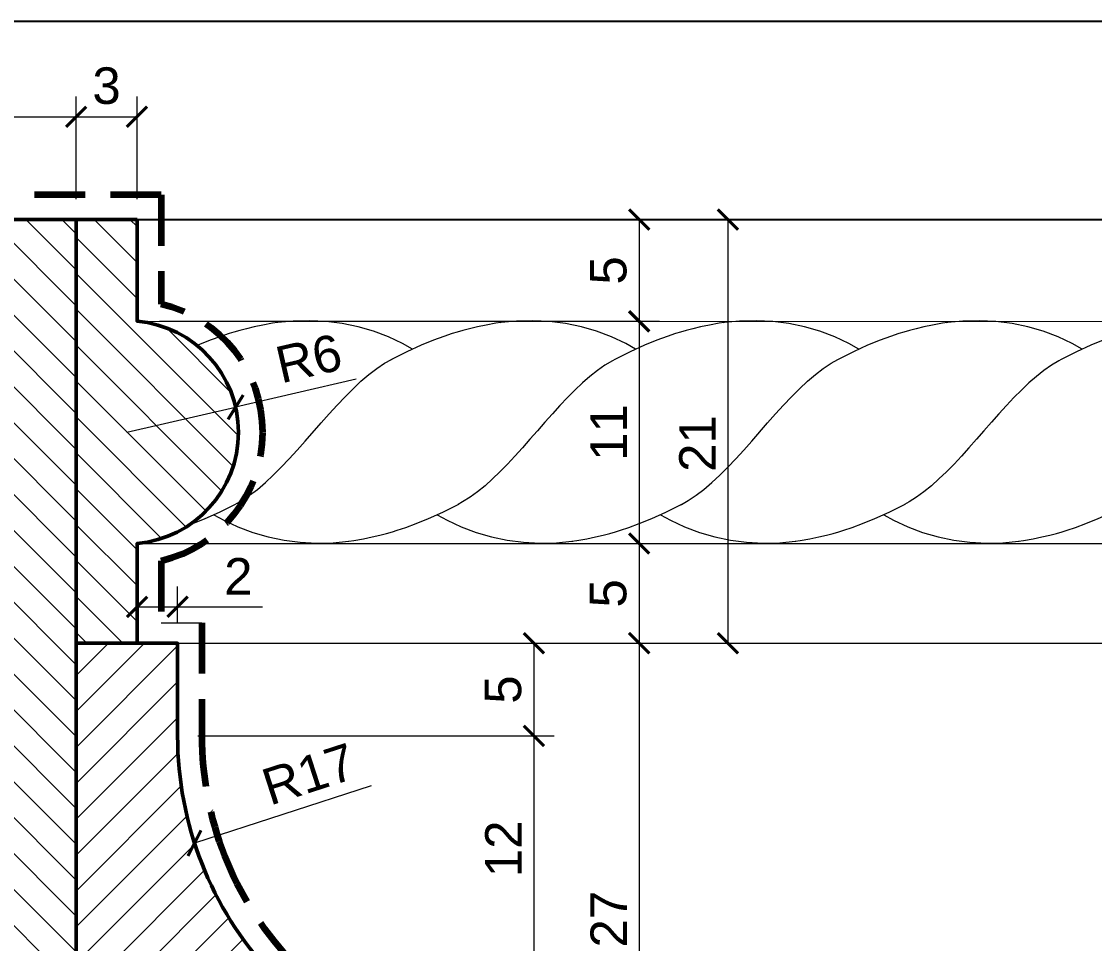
# Model space of a CAD drawing. Header units: inches. Extents: x 385 to 648, y 1922 to 2097.
# Drawn here: x 474.8 to 527.6, y 2051.7 to 2097.1 of the extents above; entities that cross this region are included whole.
import ezdxf

# ---------------------------------------------------------------- set-up
doc = ezdxf.new("R2010")
doc.units = ezdxf.units.IN
doc.header["$MEASUREMENT"] = 0
doc.linetypes.add('HIDDEN', pattern=[0.375, 0.25, -0.125])
for name, color, linetype, lineweight in [('0.05', 7, 'Continuous', 5), ('линия 15', 7, 'Continuous', 15), ('линия 50', 1, 'Continuous', 140)]:
    doc.layers.add(name, color=color, linetype=linetype, lineweight=lineweight)
doc.layers.add('Outside panel', color=7, linetype='Continuous', lineweight=18, true_color=0x7f5e57)
doc.layers.add('размеры в модели', color=7, linetype='Continuous')
doc.styles.get("Standard").update_dxf_attribs({"font": 'arial.ttf'})
doc.dimstyles.new('M_1', dxfattribs={"dimtxt": 1.8, "dimasz": 1, "dimexe": 1, "dimexo": 1, "dimgap": 0.6, "dimtad": 1, "dimdec": 0, "dimdsep": 46, "dimtxsty": 'Standard', "dimblk": 'ARCHTICK', "dimcen": -5, "dimclrd": 7, "dimclre": 7, "dimclrt": 7, "dimadec": 0, "dimazin": 0, "dimtfac": 1, "dimtdec": 0, "dimtmove": 0, "dimatfit": 3, "dimfxl": 1, "dimtolj": 1, "dimtzin": 0, "dimlwd": 5, "dimlwe": 5, "dimarcsym": 0})

# ---------------------------------------------------------------- blocks, each defined once
blk = doc.blocks.new('_ArchTick')
at = {"color": 0, "linetype": 'ByBlock', "const_width": 0.15}
blk.add_lwpolyline([(-0.5, -0.5), (0.5, 0.5)], dxfattribs=at)
blk = doc.blocks.new('*D34')
at = {"layer": 'Defpoints', "color": 0, "ltscale": 1000, "transparency": 16777216}
for p in [(482.45, 2061.903), (487.038, 2050.233), (500.009, 2050.233)]:
    blk.add_point(p, dxfattribs=at)
at = {"layer": 'размеры в модели', "color": 7, "lineweight": 5, "ltscale": 1000, "transparency": 16777216}
for p, q in [((483.45, 2061.903), (501.009, 2061.903)), ((500.009, 2061.903), (500.009, 2050.233)), ((488.038, 2050.233), (501.009, 2050.233))]:
    blk.add_line(p, q, dxfattribs=at)
for p, rotation in [((500.009, 2061.903), 90), ((500.009, 2050.233), 270)]:
    blk.add_blockref('_ArchTick', p, dxfattribs=dict(at, rotation=rotation))
at = {"layer": 'размеры в модели', "color": 7, "ltscale": 1000, "transparency": 16777216, "insert": (498.505, 2056.343), "char_height": 1.8, "attachment_point": 5, "rotation": 90}
blk.add_mtext('\\A1;12', dxfattribs=at)
blk = doc.blocks.new('*D33')
at = {"layer": 'Defpoints', "color": 0, "ltscale": 1000, "transparency": 16777216}
for p in [(482.45, 2066.469), (482.45, 2061.903), (500.009, 2061.903)]:
    blk.add_point(p, dxfattribs=at)
at = {"layer": 'размеры в модели', "color": 7, "lineweight": 5, "ltscale": 1000, "transparency": 16777216}
for p, q in [((483.45, 2066.469), (501.009, 2066.469)), ((500.009, 2066.469), (500.009, 2061.903)), ((483.45, 2061.903), (501.009, 2061.903))]:
    blk.add_line(p, q, dxfattribs=at)
for p, rotation in [((500.009, 2066.469), 90), ((500.009, 2061.903), 270)]:
    blk.add_blockref('_ArchTick', p, dxfattribs=dict(at, rotation=rotation))
at = {"layer": 'размеры в модели', "color": 7, "ltscale": 1000, "transparency": 16777216, "insert": (498.493, 2064.186), "char_height": 1.8, "attachment_point": 5, "rotation": 90}
blk.add_mtext('\\A1;5', dxfattribs=at)
blk = doc.blocks.new('*D24')
at = {"layer": 'Defpoints', "color": 0, "ltscale": 1000, "transparency": 16777216}
for p in [(482.45, 2068.257), (480.45, 2066.469), (482.45, 2066.469)]:
    blk.add_point(p, dxfattribs=at)
at = {"layer": 'размеры в модели', "color": 7, "lineweight": 5, "ltscale": 1000, "transparency": 16777216}
for p, q in [((480.45, 2067.469), (480.45, 2069.257)), ((482.45, 2067.469), (482.45, 2069.257)), ((480.45, 2068.257), (482.45, 2068.257)), ((482.45, 2068.257), (486.639, 2068.257))]:
    blk.add_line(p, q, dxfattribs=at)
at = {"layer": 'размеры в модели', "color": 7, "lineweight": 5, "ltscale": 1000, "transparency": 16777216, "rotation": 180}
blk.add_blockref('_ArchTick', (480.45, 2068.257), dxfattribs=at)
at = {"layer": 'размеры в модели', "color": 7, "lineweight": 5, "ltscale": 1000, "transparency": 16777216}
blk.add_blockref('_ArchTick', (482.45, 2068.257), dxfattribs=at)
at = {"layer": 'размеры в модели', "color": 7, "ltscale": 1000, "transparency": 16777216, "insert": (485.443, 2069.761), "char_height": 1.8, "attachment_point": 5}
blk.add_mtext('\\A1;2', dxfattribs=at)
blk = doc.blocks.new('*D22')
at = {"layer": 'Defpoints', "color": 0, "ltscale": 1000, "transparency": 16777216}
for p in [(499.585, 2061.903), (483.283, 2056.623)]:
    blk.add_point(p, dxfattribs=at)
at = {"layer": 'размеры в модели', "color": 7, "lineweight": 5, "ltscale": 1000, "transparency": 16777216}
blk.add_line((491.996, 2059.445), (483.283, 2056.623), dxfattribs=at)
at = {"layer": 'размеры в модели', "color": 7, "lineweight": 5, "ltscale": 1000, "transparency": 16777216, "rotation": 197.9454281179144}
blk.add_blockref('_ArchTick', (483.283, 2056.623), dxfattribs=at)
at = {"layer": 'размеры в модели', "color": 7, "ltscale": 1000, "transparency": 16777216, "insert": (488.916, 2060.028), "char_height": 1.8, "attachment_point": 5, "rotation": 17.9454}
blk.add_mtext('\\A1;R17', dxfattribs=at)
blk = doc.blocks.new('*D10')
at = {"layer": 'Defpoints', "color": 0, "ltscale": 1000, "transparency": 16777216}
for p in [(482.45, 2066.469), (485.683, 2039.183), (505.198, 2039.183)]:
    blk.add_point(p, dxfattribs=at)
at = {"layer": 'размеры в модели', "color": 7, "lineweight": 5, "ltscale": 1000, "transparency": 16777216}
for p, q in [((483.45, 2066.469), (506.198, 2066.469)), ((505.198, 2066.469), (505.198, 2039.183)), ((486.683, 2039.183), (506.198, 2039.183))]:
    blk.add_line(p, q, dxfattribs=at)
for p, rotation in [((505.198, 2066.469), 90), ((505.198, 2039.183), 270)]:
    blk.add_blockref('_ArchTick', p, dxfattribs=dict(at, rotation=rotation))
at = {"layer": 'размеры в модели', "color": 7, "ltscale": 1000, "transparency": 16777216, "insert": (503.695, 2052.881), "char_height": 1.8, "attachment_point": 5, "rotation": 90}
blk.add_mtext('\\A1;27', dxfattribs=at)
blk = doc.blocks.new('*D9')
at = {"layer": 'Defpoints', "color": 0, "ltscale": 1000, "transparency": 16777216}
for p in [(485.309, 2078.089), (479.95, 2076.852)]:
    blk.add_point(p, dxfattribs=at)
at = {"layer": 'размеры в модели', "color": 7, "lineweight": 5, "ltscale": 1000, "transparency": 16777216}
for p in [(491.254, 2079.462), (479.95, 2076.852)]:
    blk.add_line(p, (485.309, 2078.089), dxfattribs=at)
at = {"layer": 'размеры в модели', "color": 7, "lineweight": 5, "ltscale": 1000, "transparency": 16777216, "rotation": 193.001253690395}
blk.add_blockref('_ArchTick', (485.309, 2078.089), dxfattribs=at)
at = {"layer": 'размеры в модели', "color": 7, "ltscale": 1000, "transparency": 16777216, "insert": (488.914, 2080.481), "char_height": 1.8, "attachment_point": 5, "rotation": 13.0013}
blk.add_mtext('\\A1;R6', dxfattribs=at)
blk = doc.blocks.new('*D8')
at = {"layer": 'Defpoints', "color": 0, "ltscale": 1000, "transparency": 16777216}
for p in [(480.45, 2071.375), (480.45, 2066.469), (505.19, 2066.469)]:
    blk.add_point(p, dxfattribs=at)
at = {"layer": 'размеры в модели', "color": 7, "lineweight": 5, "ltscale": 1000, "transparency": 16777216}
for p, q in [((481.45, 2071.375), (506.19, 2071.375)), ((505.19, 2071.375), (505.19, 2066.469)), ((481.45, 2066.469), (506.19, 2066.469))]:
    blk.add_line(p, q, dxfattribs=at)
for p, rotation in [((505.19, 2071.375), 90), ((505.19, 2066.469), 270)]:
    blk.add_blockref('_ArchTick', p, dxfattribs=dict(at, rotation=rotation))
at = {"layer": 'размеры в модели', "color": 7, "ltscale": 1000, "transparency": 16777216, "insert": (503.675, 2068.922), "char_height": 1.8, "attachment_point": 5, "rotation": 90}
blk.add_mtext('\\A1;5', dxfattribs=at)
blk = doc.blocks.new('*D7')
at = {"layer": 'Defpoints', "color": 0, "ltscale": 1000, "transparency": 16777216}
for p in [(480.56, 2082.318), (480.45, 2071.375), (505.19, 2071.375)]:
    blk.add_point(p, dxfattribs=at)
at = {"layer": 'размеры в модели', "color": 7, "lineweight": 5, "ltscale": 1000, "transparency": 16777216}
for p, q in [((481.56, 2082.318), (506.19, 2082.318)), ((505.19, 2082.318), (505.19, 2071.375)), ((481.45, 2071.375), (506.19, 2071.375))]:
    blk.add_line(p, q, dxfattribs=at)
for p, rotation in [((505.19, 2082.318), 90), ((505.19, 2071.375), 270)]:
    blk.add_blockref('_ArchTick', p, dxfattribs=dict(at, rotation=rotation))
at = {"layer": 'размеры в модели', "color": 7, "ltscale": 1000, "transparency": 16777216, "insert": (503.687, 2076.847), "char_height": 1.8, "attachment_point": 5, "rotation": 90}
blk.add_mtext('\\A1;11', dxfattribs=at)
blk = doc.blocks.new('*D6')
at = {"layer": 'Defpoints', "color": 0, "ltscale": 1000, "transparency": 16777216}
for p in [(480.451, 2087.329), (480.56, 2082.318), (505.194, 2082.318)]:
    blk.add_point(p, dxfattribs=at)
at = {"layer": 'размеры в модели', "color": 7, "lineweight": 5, "ltscale": 1000, "transparency": 16777216}
for p, q in [((481.451, 2087.329), (506.194, 2087.329)), ((505.194, 2087.329), (505.194, 2082.318)), ((481.56, 2082.318), (506.194, 2082.318))]:
    blk.add_line(p, q, dxfattribs=at)
for p, rotation in [((505.194, 2087.329), 90), ((505.194, 2082.318), 270)]:
    blk.add_blockref('_ArchTick', p, dxfattribs=dict(at, rotation=rotation))
at = {"layer": 'размеры в модели', "color": 7, "ltscale": 1000, "transparency": 16777216, "insert": (503.679, 2084.824), "char_height": 1.8, "attachment_point": 5, "rotation": 90}
blk.add_mtext('\\A1;5', dxfattribs=at)
blk = doc.blocks.new('*D5')
at = {"layer": 'Defpoints', "color": 0, "ltscale": 1000, "transparency": 16777216}
for p in [(480.451, 2087.329), (480.45, 2066.469), (509.569, 2066.469)]:
    blk.add_point(p, dxfattribs=at)
at = {"layer": 'размеры в модели', "color": 7, "lineweight": 5, "ltscale": 1000, "transparency": 16777216}
for p, q in [((481.451, 2087.329), (510.569, 2087.329)), ((509.569, 2087.329), (509.569, 2066.469)), ((481.45, 2066.469), (510.569, 2066.469))]:
    blk.add_line(p, q, dxfattribs=at)
for p, rotation in [((509.569, 2087.329), 90), ((509.569, 2066.469), 270)]:
    blk.add_blockref('_ArchTick', p, dxfattribs=dict(at, rotation=rotation))
at = {"layer": 'размеры в модели', "color": 7, "ltscale": 1000, "transparency": 16777216, "insert": (508.065, 2076.3), "char_height": 1.8, "attachment_point": 5, "rotation": 90}
blk.add_mtext('\\A1;21', dxfattribs=at)
blk = doc.blocks.new('*D4')
at = {"layer": 'Defpoints', "color": 0, "ltscale": 1000, "transparency": 16777216}
for p in [(480.451, 2092.39), (477.45, 2087.329), (480.451, 2087.329)]:
    blk.add_point(p, dxfattribs=at)
at = {"layer": 'размеры в модели', "color": 7, "lineweight": 5, "ltscale": 1000, "transparency": 16777216}
for p, q in [((477.45, 2088.329), (477.45, 2093.39)), ((480.451, 2088.329), (480.451, 2093.39)), ((477.45, 2092.39), (480.451, 2092.39))]:
    blk.add_line(p, q, dxfattribs=at)
at = {"layer": 'размеры в модели', "color": 7, "lineweight": 5, "ltscale": 1000, "transparency": 16777216, "rotation": 180}
blk.add_blockref('_ArchTick', (477.45, 2092.39), dxfattribs=at)
at = {"layer": 'размеры в модели', "color": 7, "lineweight": 5, "ltscale": 1000, "transparency": 16777216}
blk.add_blockref('_ArchTick', (480.451, 2092.39), dxfattribs=at)
at = {"layer": 'размеры в модели', "color": 7, "ltscale": 1000, "transparency": 16777216, "insert": (478.95, 2093.91), "char_height": 1.8, "attachment_point": 5}
blk.add_mtext('\\A1;3', dxfattribs=at)
blk = doc.blocks.new('*D3')
at = {"layer": 'Defpoints', "color": 0, "ltscale": 1000, "transparency": 16777216}
for p in [(477.45, 2092.39), (467.45, 2087.329), (477.45, 2087.329)]:
    blk.add_point(p, dxfattribs=at)
at = {"layer": 'размеры в модели', "color": 7, "lineweight": 5, "ltscale": 1000, "transparency": 16777216}
for p, q in [((467.45, 2088.329), (467.45, 2093.39)), ((477.45, 2088.329), (477.45, 2093.39)), ((467.45, 2092.39), (477.45, 2092.39))]:
    blk.add_line(p, q, dxfattribs=at)
at = {"layer": 'размеры в модели', "color": 7, "lineweight": 5, "ltscale": 1000, "transparency": 16777216, "rotation": 180}
blk.add_blockref('_ArchTick', (467.45, 2092.39), dxfattribs=at)
at = {"layer": 'размеры в модели', "color": 7, "lineweight": 5, "ltscale": 1000, "transparency": 16777216}
blk.add_blockref('_ArchTick', (477.45, 2092.39), dxfattribs=at)
at = {"layer": 'размеры в модели', "color": 7, "ltscale": 1000, "transparency": 16777216, "insert": (472.264, 2093.909), "char_height": 1.8, "attachment_point": 5}
blk.add_mtext('\\A1;10', dxfattribs=at)

msp = doc.modelspace()

# ---------------------------------------------------------------- hatches: boundary and pattern name
at = {"layer": 'Outside panel', "ltscale": 1000}
h = msp.add_hatch(dxfattribs=at)
h.set_pattern_fill('ANSI31', color=5, scale=10, angle=90)
h.set_pattern_definition([(135, (-309780.6636, 94700.8), (-0.8838834765, -0.8838834765), [])])
h.paths.add_polyline_path([(467.45, 2087.329), (477.45, 2087.329), (477.45, 1932.329), (467.45, 1932.329)], flags=17)
h = msp.add_hatch(dxfattribs=at)
h.set_pattern_fill('ANSI31', color=256, scale=10, angle=90)
h.set_pattern_definition([(135, (-312248.2987, 93802.4328), (-0.8838834765, -0.8838834765), [])])
h.paths.add_polyline_path([(480.451, 2082.329), (480.451, 2087.329), (477.45, 2087.329), (477.45, 2066.469), (480.45, 2066.469), (480.45, 2071.375, 0.912739)])
h = msp.add_hatch(dxfattribs=at)
h.set_pattern_fill('ANSI31', color=256, scale=10)
h.set_pattern_definition([(45, (-312248.2987, 93802.4328), (-0.8838834765, 0.8838834765), [])])
h.paths.add_polyline_path([(482.45, 2061.903), (482.45, 2066.469), (477.45, 2066.469), (477.45, 2026.142), (487.45, 2026.142), (490.45, 2026.142), (490.45, 2036.142), (485.683, 2038.255), (485.683, 2039.183, 0.560058), (487.038, 2050.233, -0.189514)])

# ---------------------------------------------------------------- linework, layer by layer
at = {"color": 6, "ltscale": 1000}
msp.add_lwpolyline([(385.117, 1922.082), (647.617, 1922.082), (647.617, 2097.082), (385.117, 2097.082)], close=True, dxfattribs=at)
at = {"lineweight": 50}
msp.add_lwpolyline([(467.45, 2087.329), (477.45, 2087.329), (477.45, 1932.329), (467.45, 1932.329)], close=True, dxfattribs=at)
at = {"color": 7}
msp.add_lwpolyline([(467.45, 2087.329), (567.293, 2087.329)], dxfattribs=at)
at = {"lineweight": 50}
for points in [[(480.451, 2087.329), (480.451, 2082.329, -0.912739), (480.45, 2071.375), (480.45, 2066.469), (477.45, 2066.469), (477.45, 2087.329), (480.451, 2087.329)], [(477.45, 2066.469), (482.45, 2066.469), (482.45, 2061.903, 0.189514), (487.038, 2050.233, -0.560058), (485.683, 2039.183), (485.683, 2038.255), (490.45, 2036.142), (490.45, 2026.142), (477.45, 2026.142), (477.45, 2066.469)]]:
    msp.add_lwpolyline(points, format="xyb", dxfattribs=at)
at = {"color": 7, "lineweight": 15, "ltscale": 1000}
for points in [[(480.56, 2082.318), (567.521, 2082.303)], [(480.45, 2071.375), (567.291, 2071.375)], [(477.45, 2066.469), (569.291, 2066.469)]]:
    msp.add_lwpolyline(points, dxfattribs=at)
at = {"layer": '0.05', "color": 7, "lineweight": 15, "ltscale": 1000}
for p, q in [((498.384, 2082.255), (498.341, 2082.249)), ((509.384, 2082.255), (509.341, 2082.249)), ((520.384, 2082.255), (520.341, 2082.249)), ((520.384, 2082.255), (520.341, 2082.249)), ((492.989, 2080.44), (493.021, 2080.456)), ((514.989, 2080.44), (515.021, 2080.456)), ((514.989, 2080.44), (515.021, 2080.456)), ((507.241, 2073.287), (507.273, 2073.304)), ((501.877, 2071.489), (501.92, 2071.495)), ((512.877, 2071.489), (512.92, 2071.495)), ((523.877, 2071.489), (523.92, 2071.495)), ((523.877, 2071.489), (523.92, 2071.495))]:
    msp.add_line(p, q, dxfattribs=at)
for points in [[(487.379, 2082.254, 0), (487.134, 2082.219, 0), (486.652, 2082.135, 0), (486.221, 2082.046, 0), (485.84, 2081.955, 0), (485.51, 2081.868, 0), (485.229, 2081.787, 0), (484.985, 2081.713, 0), (484.574, 2081.576, 0), (484.06, 2081.387, 0), (483.449, 2081.138, 0), (483.416, 2081.122, 0)], [(494.02, 2080.947, 0), (493.529, 2081.223, 0), (492.836, 2081.549, 0), (492.099, 2081.825, 0), (491.344, 2082.043, 0), (490.564, 2082.205, 0), (489.774, 2082.306, 0), (488.96, 2082.348, 0), (488.145, 2082.329, 0), (487.384, 2082.255, 0)], [(498.379, 2082.254, 0), (498.134, 2082.219, 0), (497.652, 2082.135, 0), (497.221, 2082.046, 0), (496.84, 2081.955, 0), (496.51, 2081.868, 0), (496.229, 2081.787, 0), (495.985, 2081.713, 0), (495.574, 2081.576, 0), (495.06, 2081.387, 0), (494.449, 2081.138, 0), (493.746, 2080.818, 0), (492.958, 2080.424, 0)], [(505.02, 2080.947, 0), (504.529, 2081.223, 0), (503.836, 2081.549, 0), (503.099, 2081.825, 0), (502.344, 2082.043, 0), (501.564, 2082.205, 0), (500.774, 2082.306, 0), (499.96, 2082.348, 0), (499.145, 2082.329, 0), (498.384, 2082.255, 0)], [(509.379, 2082.254, 0), (509.134, 2082.219, 0), (508.652, 2082.135, 0), (508.221, 2082.046, 0), (507.84, 2081.955, 0), (507.51, 2081.868, 0), (507.229, 2081.787, 0), (506.985, 2081.713, 0), (506.574, 2081.576, 0), (506.06, 2081.387, 0), (505.449, 2081.138, 0), (504.746, 2080.818, 0), (503.958, 2080.424, 0)], [(516.02, 2080.947, 0), (515.529, 2081.223, 0), (514.836, 2081.549, 0), (514.099, 2081.825, 0), (513.344, 2082.043, 0), (512.564, 2082.205, 0), (511.774, 2082.306, 0), (510.96, 2082.348, 0), (510.145, 2082.329, 0), (509.384, 2082.255, 0)], [(516.02, 2080.947, 0), (515.529, 2081.223, 0), (514.836, 2081.549, 0), (514.099, 2081.825, 0), (513.344, 2082.043, 0), (512.564, 2082.205, 0), (511.774, 2082.306, 0), (510.96, 2082.348, 0), (510.145, 2082.329, 0), (509.384, 2082.255, 0)], [(520.379, 2082.254, 0), (520.134, 2082.219, 0), (519.652, 2082.135, 0), (519.221, 2082.046, 0), (518.84, 2081.955, 0), (518.51, 2081.868, 0), (518.229, 2081.787, 0), (517.985, 2081.713, 0), (517.574, 2081.576, 0), (517.06, 2081.387, 0), (516.449, 2081.138, 0), (515.746, 2080.818, 0), (514.958, 2080.424, 0)], [(527.02, 2080.947, 0), (526.529, 2081.223, 0), (525.836, 2081.549, 0), (525.099, 2081.825, 0), (524.344, 2082.043, 0), (523.564, 2082.205, 0), (522.774, 2082.306, 0), (521.96, 2082.348, 0), (521.145, 2082.329, 0), (520.384, 2082.255, 0)], [(531.379, 2082.254, 0), (531.134, 2082.219, 0), (530.652, 2082.135, 0), (530.221, 2082.046, 0), (529.84, 2081.955, 0), (529.51, 2081.868, 0), (529.229, 2081.787, 0), (528.985, 2081.713, 0), (528.574, 2081.576, 0), (528.06, 2081.387, 0), (527.449, 2081.138, 0), (526.746, 2080.818, 0), (525.958, 2080.424, 0)], [(485.273, 2073.304, 0), (485.612, 2073.495, 0), (485.994, 2073.75, 0), (486.381, 2074.043, 0), (486.775, 2074.378, 0), (487.165, 2074.743, 0), (487.56, 2075.137, 0), (487.953, 2075.551, 0), (488.344, 2075.981, 0), (488.739, 2076.424, 0), (489.523, 2077.319, 0), (489.918, 2077.762, 0), (490.308, 2078.193, 0), (490.702, 2078.607, 0), (491.096, 2079, 0), (491.487, 2079.366, 0), (491.881, 2079.7, 0), (492.267, 2079.994, 0), (492.65, 2080.249, 0), (492.989, 2080.44, 0)], [(503.987, 2080.439, 0), (503.873, 2080.379, 0), (503.504, 2080.157, 0), (503.137, 2079.899, 0), (502.765, 2079.606, 0), (502.396, 2079.284, 0), (502.029, 2078.935, 0), (501.658, 2078.562, 0), (501.289, 2078.171, 0), (500.921, 2077.766, 0), (500.55, 2077.35, 0), (500.181, 2076.93, 0), (499.814, 2076.509, 0), (499.442, 2076.091, 0), (499.073, 2075.683, 0), (498.706, 2075.288, 0), (498.335, 2074.91, 0), (497.966, 2074.554, 0), (497.598, 2074.224, 0), (497.227, 2073.923, 0), (496.858, 2073.655, 0), (496.491, 2073.423, 0), (496.274, 2073.305, 0)], [(507.273, 2073.304, 0), (507.612, 2073.495, 0), (507.994, 2073.75, 0), (508.381, 2074.043, 0), (508.775, 2074.378, 0), (509.165, 2074.743, 0), (509.56, 2075.137, 0), (509.953, 2075.551, 0), (510.344, 2075.981, 0), (510.739, 2076.424, 0), (511.523, 2077.319, 0), (511.918, 2077.762, 0), (512.308, 2078.193, 0), (512.702, 2078.607, 0), (513.096, 2079, 0), (513.487, 2079.366, 0), (513.881, 2079.7, 0), (514.267, 2079.994, 0), (514.65, 2080.249, 0), (514.989, 2080.44, 0)], [(507.273, 2073.304, 0), (507.612, 2073.495, 0), (507.994, 2073.75, 0), (508.381, 2074.043, 0), (508.775, 2074.378, 0), (509.165, 2074.743, 0), (509.56, 2075.137, 0), (509.953, 2075.551, 0), (510.344, 2075.981, 0), (510.739, 2076.424, 0), (511.523, 2077.319, 0), (511.918, 2077.762, 0), (512.308, 2078.193, 0), (512.702, 2078.607, 0), (513.096, 2079, 0), (513.487, 2079.366, 0), (513.881, 2079.7, 0), (514.267, 2079.994, 0), (514.65, 2080.249, 0), (514.989, 2080.44, 0)], [(525.987, 2080.439, 0), (525.873, 2080.379, 0), (525.504, 2080.157, 0), (525.137, 2079.899, 0), (524.765, 2079.606, 0), (524.396, 2079.284, 0), (524.029, 2078.935, 0), (523.658, 2078.562, 0), (523.289, 2078.171, 0), (522.921, 2077.766, 0), (522.55, 2077.35, 0), (522.181, 2076.93, 0), (521.814, 2076.509, 0), (521.442, 2076.091, 0), (521.073, 2075.683, 0), (520.706, 2075.288, 0), (520.335, 2074.91, 0), (519.966, 2074.554, 0), (519.598, 2074.224, 0), (519.227, 2073.923, 0), (518.858, 2073.655, 0), (518.491, 2073.423, 0), (518.274, 2073.305, 0)], [(490.883, 2071.49, 0), (491.127, 2071.525, 0), (491.609, 2071.608, 0), (492.04, 2071.698, 0), (492.421, 2071.789, 0), (492.751, 2071.876, 0), (493.033, 2071.957, 0), (493.276, 2072.031, 0), (493.688, 2072.168, 0), (494.201, 2072.357, 0), (494.812, 2072.606, 0), (495.515, 2072.925, 0), (496.303, 2073.32, 0)], [(501.883, 2071.49, 0), (502.127, 2071.525, 0), (502.609, 2071.608, 0), (503.04, 2071.698, 0), (503.421, 2071.789, 0), (503.751, 2071.876, 0), (504.033, 2071.957, 0), (504.276, 2072.031, 0), (504.688, 2072.168, 0), (505.201, 2072.357, 0), (505.812, 2072.606, 0), (506.515, 2072.925, 0), (507.303, 2073.32, 0)], [(512.883, 2071.49, 0), (513.127, 2071.525, 0), (513.609, 2071.608, 0), (514.04, 2071.698, 0), (514.421, 2071.789, 0), (514.751, 2071.876, 0), (515.033, 2071.957, 0), (515.276, 2072.031, 0), (515.688, 2072.168, 0), (516.201, 2072.357, 0), (516.812, 2072.606, 0), (517.515, 2072.925, 0), (518.303, 2073.32, 0)], [(523.883, 2071.49, 0), (524.127, 2071.525, 0), (524.609, 2071.608, 0), (525.04, 2071.698, 0), (525.421, 2071.789, 0), (525.751, 2071.876, 0), (526.033, 2071.957, 0), (526.276, 2072.031, 0), (526.688, 2072.168, 0), (527.201, 2072.357, 0), (527.812, 2072.606, 0), (528.515, 2072.925, 0), (529.303, 2073.32, 0)], [(484.241, 2072.797, 0), (484.733, 2072.521, 0), (485.426, 2072.195, 0), (486.162, 2071.918, 0), (486.918, 2071.7, 0), (487.697, 2071.539, 0), (488.487, 2071.438, 0), (489.301, 2071.396, 0), (490.116, 2071.415, 0), (490.877, 2071.489, 0)], [(495.241, 2072.797, 0), (495.733, 2072.521, 0), (496.426, 2072.195, 0), (497.162, 2071.918, 0), (497.918, 2071.7, 0), (498.697, 2071.539, 0), (499.487, 2071.438, 0), (500.301, 2071.396, 0), (501.116, 2071.415, 0), (501.877, 2071.489, 0)], [(506.241, 2072.797, 0), (506.733, 2072.521, 0), (507.426, 2072.195, 0), (508.162, 2071.918, 0), (508.918, 2071.7, 0), (509.697, 2071.539, 0), (510.487, 2071.438, 0), (511.301, 2071.396, 0), (512.116, 2071.415, 0), (512.877, 2071.489, 0)], [(517.241, 2072.797, 0), (517.733, 2072.521, 0), (518.426, 2072.195, 0), (519.162, 2071.918, 0), (519.918, 2071.7, 0), (520.697, 2071.539, 0), (521.487, 2071.438, 0), (522.301, 2071.396, 0), (523.116, 2071.415, 0), (523.877, 2071.489, 0)]]:
    msp.add_polyline3d(points, dxfattribs=at)
at = {"layer": '0.05', "color": 7, "ltscale": 1000}
msp.add_polyline3d([(483.023, 2072.291, 0), (483.201, 2072.357, 0), (483.812, 2072.606, 0), (484.515, 2072.925, 0), (485.303, 2073.32, 0)], dxfattribs=at)
at = {"layer": 'линия 15', "color": 1, "ltscale": 1000, "true_color": 0xff0909}
msp.add_line((481.645, 2067.47), (483.645, 2067.47), dxfattribs=at)
at = {"layer": 'линия 50', "color": 1, "linetype": 'HIDDEN', "ltscale": 10, "true_color": 0xff0909}
msp.add_line((481.647, 2088.541), (467.45, 2088.541), dxfattribs=at)
for points in [[(481.647, 2088.541), (481.646, 2083.157, -0.350103), (486.645, 2076.849, -0.347426), (481.645, 2070.528), (481.645, 2067.469)], [(483.645, 2067.47), (483.645, 2061.903, 0.093921), (484.764, 2055.999, 0.092807), (487.917, 2050.966, -0.258163), (490.642, 2044.207, -0.22471), (487.199, 2038.764), (491.645, 2036.793), (491.645, 2025.142), (489.645, 2025.142), (489.645, 2009.142, -0.000002), (489.645, 2009.142), (491.645, 2009.142), (491.645, 1951.469, 0.447214)]]:
    msp.add_lwpolyline(points, format="xyb", dxfattribs=at)

# ---------------------------------------------------------------- dimensions: what is measured, and where the dimension line sits
at = {"layer": 'размеры в модели', "color": 5, "ltscale": 1000}
for base, p1, p2, picture, middle in [((477.45, 2092.39), (467.45, 2087.329), (477.45, 2087.329), '*D3', (472.264, 2092.39)), ((482.45, 2068.257), (480.45, 2066.469), (482.45, 2066.469), '*D24', (485.443, 2068.257))]:
    dim = msp.add_linear_dim(base=base, p1=p1, p2=p2, dimstyle='M_1', dxfattribs=at)
    dim.commit()
    dim.dimension.update_dxf_attribs({"geometry": picture, "text_midpoint": middle, "dimtype": 128})
dim = msp.add_linear_dim(base=(480.451, 2092.39), p1=(477.45, 2087.329), p2=(480.451, 2087.329), dimstyle='M_1', dxfattribs=at)
dim.commit()
dim.dimension.update_dxf_attribs({"geometry": '*D4', "text_midpoint": (478.95, 2093.91)})
dim = msp.add_linear_dim(base=(509.569, 2066.469), p1=(480.451, 2087.329), p2=(480.45, 2066.469), angle=90, text='21', dimstyle='M_1', dxfattribs=at)
dim.commit()
dim.dimension.update_dxf_attribs({"geometry": '*D5', "text_midpoint": (509.569, 2076.3), "dimtype": 128})
for base, p1, p2, picture, middle in [((505.194, 2082.318), (480.451, 2087.329), (480.56, 2082.318), '*D6', (505.194, 2084.824)), ((500.009, 2061.903), (482.45, 2066.469), (482.45, 2061.903), '*D33', (500.009, 2064.186)), ((505.198, 2039.183), (482.45, 2066.469), (485.683, 2039.183), '*D10', (505.198, 2052.881)), ((500.009, 2050.233), (482.45, 2061.903), (487.038, 2050.233), '*D34', (500.009, 2056.343))]:
    dim = msp.add_linear_dim(base=base, p1=p1, p2=p2, angle=90, dimstyle='M_1', dxfattribs=at)
    dim.commit()
    dim.dimension.update_dxf_attribs({"geometry": picture, "text_midpoint": middle, "dimtype": 128})
for base, p1, p2, text, picture, middle in [((505.19, 2071.375), (480.56, 2082.318), (480.45, 2071.375), '11', '*D7', (503.687, 2076.847)), ((505.19, 2066.469), (480.45, 2071.375), (480.45, 2066.469), '5', '*D8', (503.675, 2068.922))]:
    dim = msp.add_linear_dim(base=base, p1=p1, p2=p2, angle=90, text=text, dimstyle='M_1', dxfattribs=at)
    dim.commit()
    dim.dimension.update_dxf_attribs({"geometry": picture, "text_midpoint": middle})
dim = msp.add_radius_dim(center=(479.95, 2076.852), mpoint=(485.309, 2078.089), dimstyle='M_1', dxfattribs=at)
dim.commit()
dim.dimension.update_dxf_attribs({"geometry": '*D9', "text_midpoint": (488.914, 2080.481)})
dim = msp.add_radius_dim(center=(499.585, 2061.903), mpoint=(483.283, 2056.623), dimstyle='M_1', dxfattribs=at)
dim.commit()
dim.dimension.update_dxf_attribs({"geometry": '*D22', "text_midpoint": (489.379, 2058.597), "dimtype": 132})

doc.saveas('drawing.dxf')
